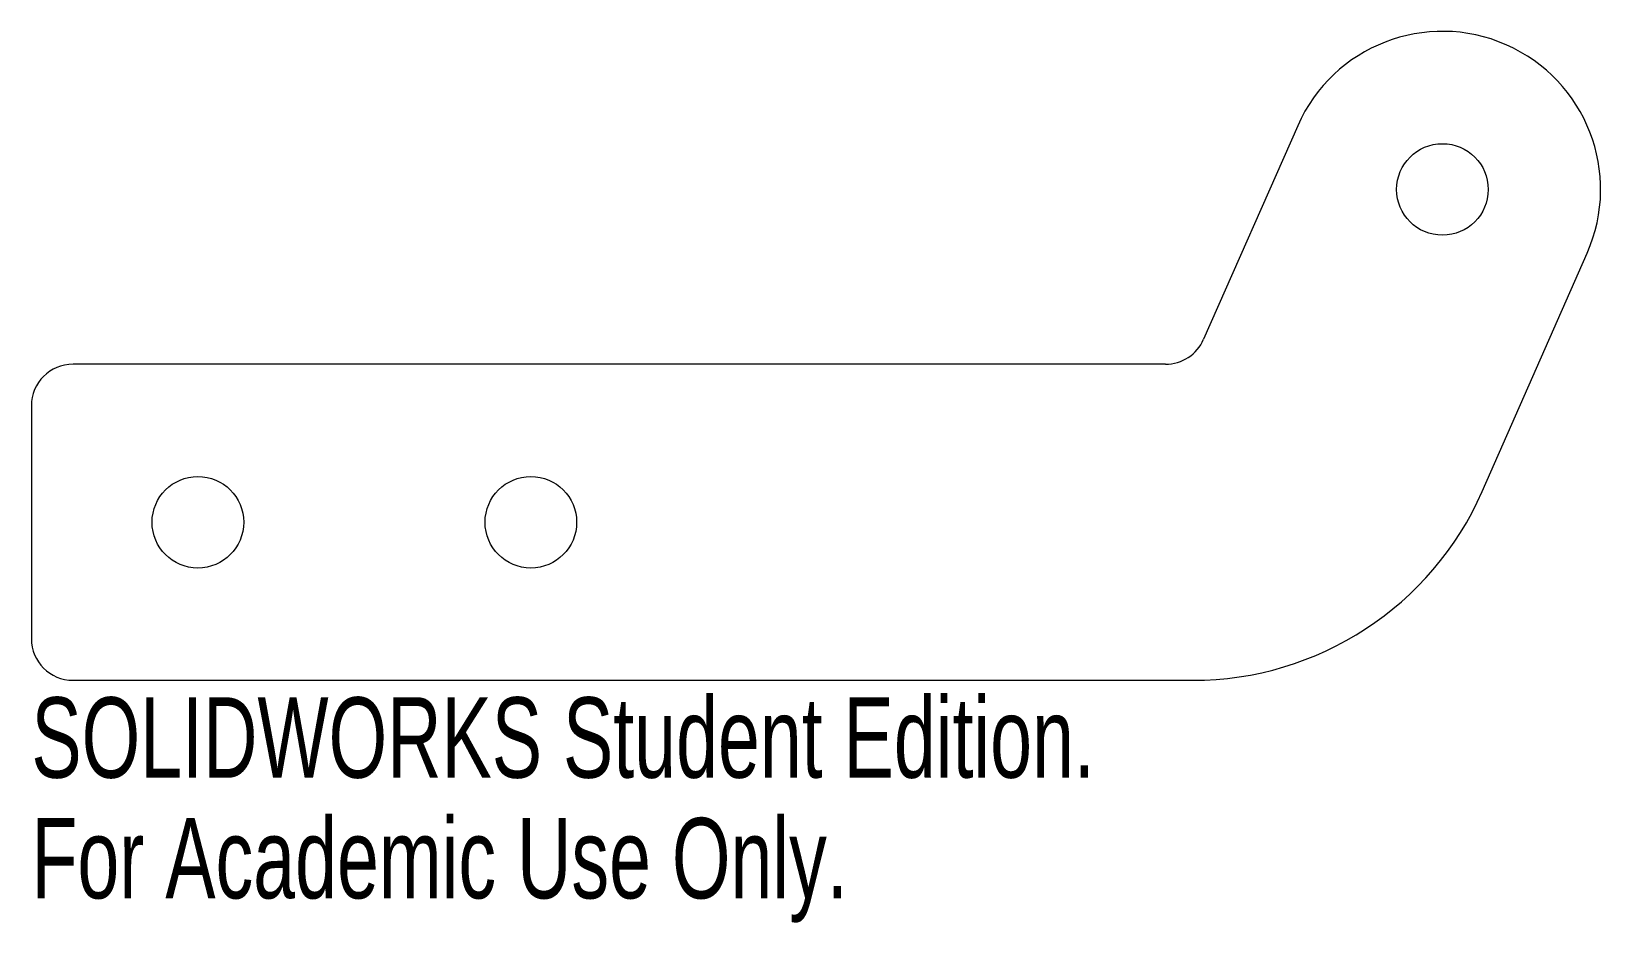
# Model space of a CAD drawing. Header units: millimetres. Extents: x -84.8 to 9.5, y -44.1 to 9.5.
import ezdxf

# ---------------------------------------------------------------- set-up
doc = ezdxf.new("R2010")
doc.units = ezdxf.units.MM
doc.styles.add('SLDTEXTSTYLE0', font='TXT', dxfattribs={"width": 0.7})

msp = doc.modelspace()

# ---------------------------------------------------------------- linework, layer by layer
at = {"color": 7, "linetype": 'Continuous', "lineweight": 15}
for p, q in [((-8.695, 3.827), (-14.343, -9.007)), ((2.391, -18.153), (8.695, -3.827)), ((-16.631, -10.5), (-82.25, -10.5)), ((-84.75, -13), (-84.75, -27)), ((-82.25, -29.5), (-15, -29.5))]:
    msp.add_line(p, q, dxfattribs=at)
for centre in [(0, 0), (-74.75, -20), (-54.75, -20)]:
    msp.add_circle(centre, 2.75, dxfattribs=at)
for centre, radius, start, end in [((0, 0), 9.5, 336.24695, 156.24695), ((-16.631, -8), 2.5, 270, 336.24695), ((-82.25, -13), 2.5, 90, 180), ((-15, -10.5), 19, 270, 336.24695), ((-82.25, -27), 2.5, 180, 270)]:
    msp.add_arc(centre, radius, start, end, dxfattribs=at)

# ---------------------------------------------------------------- texts
at = {"color": 7, "linetype": 'Continuous', "char_height": 4.83362, "attachment_point": 1, "style": 'SLDTEXTSTYLE0'}
for s, insert in [('SOLIDWORKS Student Edition.', (-84.75, -30.52)), ('For Academic Use Only.', (-84.75, -37.77))]:
    msp.add_mtext(s, dxfattribs=dict(at, insert=insert))

doc.saveas('drawing.dxf')
